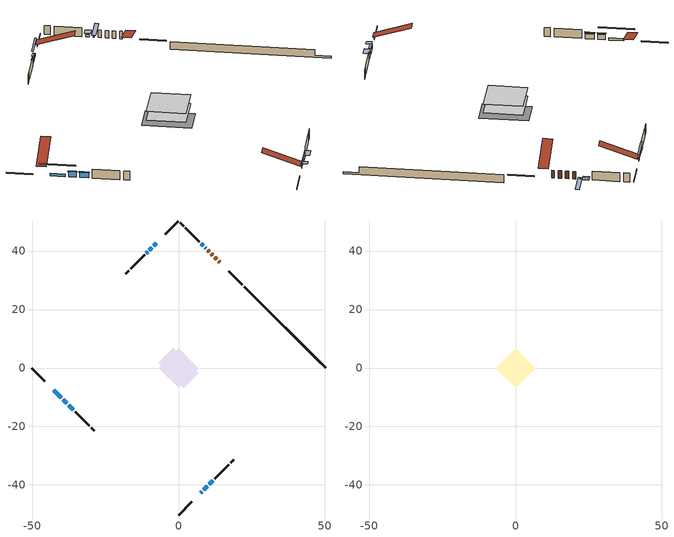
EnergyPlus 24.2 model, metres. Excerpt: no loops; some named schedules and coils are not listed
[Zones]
conditioned space
 floor adiabatic (AdiabaticFloorConstruction): -6.81,0 0,6.81 6.81,0 0,-6.81 z0.73
 floor foundation (Slab1 construction): -6.96,1.74 -1.74,6.96 6.96,-1.74 1.74,-6.96 z-1.4
 wall outside (RimJoist1 construction): 0,-50.28 4.59,-45.69 / -50.28,0 -45.69,-4.59 / 0,50.28 -4.59,45.69 / 21.78,28.5 17.19,33.1 z0.73:1.03
 wall outside (AdiabaticWallConstruction 1): 14.12,36.16 13.69,36.6 / 13.03,37.25 12.45,37.84 / 11.79,38.49 11.18,39.1 / 10.53,39.76 9.99,40.29 z0.73:2.76
 wall outside (AdiabaticWallConstruction): 7.66,-42.63 7.94,-42.34 z0.73:1.95; 9.34,40.95 9.11,41.17 z0.73:0.94; -7.66,42.63 -8.52,41.76 / -42.63,-7.66 -40.04,-10.24 / 8.46,41.82 7.81,42.47 z0.73:1.34; -9.18,41.11 -9.93,40.35 / 8.6,-41.68 9.82,-40.46 / 10.48,-39.8 11.7,-38.58 / -39.38,-10.9 -38.16,-12.12 / -37.5,-12.78 -36,-14.29 z0.73:2.15; -10.59,39.7 -10.95,39.34 z0.73:1.8
 wall outside (Wall1 construction): 12.36,-37.93 17.14,-33.14 / -35.34,-14.94 -30.56,-19.73 / -11.6,38.68 -16.39,33.9 / 7.16,43.13 2.37,47.91 z0.73:3.17
 wall outside (Wall2 construction): 17.8,-32.49 18.86,-31.43 / -29.9,-20.38 -28.84,-21.44 / -17.04,33.24 -18.1,32.18 / 1.72,48.57 0.66,49.63 z0.73:3.17
 wall foundation (FoundationWall1 construction): 22.44,27.85,-1.4 22.44,27.85,0.73 47.5,2.78,0.73 47.5,2.78,-0.86 50.28,0,-0.86 50.28,0,-1.4
 window (WindowConstruction 7): 7.66,-42.63 7.94,-42.34 z0.73:1.95
 window (WindowConstruction 8): 9.33,40.95 9.12,41.17 z0.73:0.93
 window (WindowConstruction 9): -7.66,42.63 -8.52,41.76 z0.73:1.34
 window (WindowConstruction 10): -42.63,-7.66 -40.04,-10.24 z0.73:1.34
 window (WindowConstruction): 8.46,41.82 7.81,42.47 z0.73:1.34
 window (WindowConstruction 1): -9.18,41.11 -9.93,40.35 z0.73:2.15
 window (WindowConstruction 2): -10.59,39.7 -10.95,39.34 z0.73:1.8
 window (WindowConstruction 3): 8.6,-41.68 9.82,-40.46 z0.73:2.15
 window (WindowConstruction 4): 10.48,-39.8 11.7,-38.58 z0.73:2.15
 window (WindowConstruction 5): -39.38,-10.9 -38.16,-12.12 z0.73:2.15
 window (WindowConstruction 6): -37.5,-12.78 -36,-14.29 z0.73:2.15
 door (Door): 14.12,36.16 13.69,36.6 z0.73:2.76
 door (Door 1): 13.03,37.25 12.45,37.84 z0.73:2.76
 door (Door 2): 11.79,38.49 11.18,39.1 z0.73:2.76
 door (Door 3): 10.53,39.76 9.99,40.29 z0.73:2.76
 ceiling adiabatic (AdiabaticFloorConstruction): 0,-6.81 6.81,0 0,6.81 -6.81,0 z0.73
attic - vented
 floor to conditioned space (Floor1 construction Reversed): -6.81,0 0,6.81 6.81,0 0,-6.81 z3.17
 roof outside (Roof1 construction): 7,-43.28,3.17 0.36,-36.65,6.3 -1.38,-38.4,6.3 5.25,-45.03,3.17; -43.28,-7,3.17 -36.65,-0.36,6.3 -38.4,1.38,6.3 -45.03,-5.25,3.17; -7,43.28,3.17 -0.36,36.65,6.3 1.38,38.4,6.3 -5.25,45.03,3.17; 14.78,35.5,3.17 8.14,28.87,6.3 9.89,27.12,6.3 16.53,33.75,3.17
shading: 8.15,-42.13 7.45,-42.84 8.52,-43.91 9.23,-43.2 z2.25; 8.91,41.38 9.54,40.74 13.86,45.05 13.22,45.69 z1.23; -10.39,39.9 -5.79,44.49 -6.08,44.78 -10.68,40.19 z3.98; -38.17,-12.11 -44.49,-5.79 -44.78,-6.08 -38.46,-12.4 z3.98; 7.6,42.68 8.67,41.61 9.96,42.91 8.9,43.97 z1.64; -10.07,40.21 -9.03,41.25 -9.32,41.54 -10.36,40.5 z2.35; -11.09,39.19 -10.44,39.84 -10.74,40.13 -11.38,39.49 z2; 9.96,-40.32 8.46,-41.83 8.75,-42.12 10.26,-40.61 z2.35; 11.91,-38.37 10.27,-40.02 11.34,-41.09 12.99,-39.45 z2.45; -38.02,-12.26 -39.53,-10.76 -39.82,-11.05 -38.31,-12.56 z2.35; -35.85,-14.43 -37.65,-12.64 -37.94,-12.93 -36.14,-14.72 z2.35
[Building]
Building 1: Terrain=Suburbs
[Site:Location]
Quebec Intl AP_QC: Latitude {deg}=46.8; Longitude {deg}=-71.38; Time Zone {hr}=-5; Elevation {m}=74; Keep Site Location Information=Yes
[Site:GroundTemperature:Shallow]
0.0108218, -2.24938, -2.43038, -1.3578, 2.94801, 7.23376, 10.9493, 13.303, 13.5029, 11.5886, 7.96783, 3.81355
[Site:WaterMainsTemperature]
Calculation Method=Schedule; Temperature Schedule=mains temperature schedule
[Material] Roughness=Rough; Thermal Absorptance=0.9
Name | Thickness {m} | Conductivity {W/m-K} | Density {kg/m3} | Specific Heat {J/kg-K} | Solar Absorptance | Visible Absorptance
asphalt or fiberglass shingles | 0.00635 | 0.162714 | 1121.4 | 1465.45 | 0.4 | 0.4
ceiling loosefill ins | 0.0846667 | 0.0480833 | 16.02 | 1046.75 | 0.7 | 0.7
ceiling stud and cavity | 0.1397 | 0.0931187 | 65.682 | 1177.47 | 0.7 | 0.7
concrete 4.0 in. | 0.1016 | 1.803125 | 2242.8 | 837.4 | 0.7 | 0.7
concrete 8.0 in. | 0.2032 | 1.803125 | 2242.8 | 837.4 | 0.7 | 0.7
door material | 0.04445 | 0.188738 | 512.64 | 1214.23 | 0.7 | 0.7
door material 1 | 0.04445 | 0.20624 | 512.64 | 1214.23 | 0.7 | 0.7
door material 2 | 0.04445 | 0.0405796 | 512.64 | 1214.23 | 0.7 | 0.7
exterior vertical ins | 0.012358 | 0.029427 | 32.04 | 1214.23 | 0.7 | 0.7
floor covering | 0.0127 | 0.0433444 | 54.468 | 1339.84 | 0.6 | 0.6
floor rigid ins; wall rigid ins | 0.512978 | 0.029427 | 32.04 | 1214.23 | 0.7 | 0.7
floor stud and cavity | 0.1397 | 1.75129 | 37.0049 | 1207.88 | 0.7 | 0.7
furniture material conditioned space 1 | 0.1524 | 0.115458 | 640.8 | 1214.23 | 0.6 | 0.6
gypsum board | 0.0127 | 0.160291 | 801 | 837.4 | 0.6 | 0.6
gypsum board 1 | 0.0127 | 0.160291 | 801 | 837.4 | 0.7 | 0.7
osb sheathing 0.5 in. | 0.0127 | 0.115458 | 512.64 | 1214.23 | 0.7 | 0.7
osb sheathing 0.75 in. | 0.01905 | 0.115458 | 512.64 | 1214.23 | 0.7 | 0.7
osb sheathing 2.0 in. | 0.0508 | 0.115458 | 512.64 | 1214.23 | 0.7 | 0.7
rim joist stud and cavity | 0.0508 | 0.49249 | 125.044 | 1163.47 | 0.6 | 0.6
wall stud and cavity | 0.1397 | 0.0880559 | 139.0536 | 1170.24 | 0.7 | 0.7
wall stud and cavity 1 | 0.1397 | 0.0944506 | 139.0536 | 1170.24 | 0.7 | 0.7
wall stud and cavity 2 | 0.0889 | 0.380278 | 52.3479 | 1209.89 | 0.7 | 0.7
wall stud and cavity 3 | 0.0889 | 0.391764 | 83.0341 | 1211.67 | 0.7 | 0.7
wood siding | 0.0254 | 0.102417 | 544.68 | 1172.36 | 0.4 | 0.4
wood siding 1; wood siding 2; wood siding 3 | 0.0254 | 0.102417 | 544.68 | 1172.36 | 0.7 | 0.7
[WindowMaterial:SimpleGlazingSystem]
Name | U-Factor {W/m2-K} | Solar Heat Gain Coefficient
WindowMaterial | 2.76291 | 0.46
WindowMaterial 1 | 2.84979 | 0.66
WindowMaterial 2 | 2.84411 | 0.59
WindowMaterial 3 | 2.84638 | 0.68
WindowMaterial 4 | 5.16528 | 0.65
WindowMaterial 5 | 3.98993 | 0.4
WindowMaterial 6 | 2.76916 | 0.49
[Construction]
AdiabaticFloorConstruction: floor stud and cavity, floor rigid ins, osb sheathing 0.75 in., floor covering
AdiabaticWallConstruction: wood siding 2, wall rigid ins, wall stud and cavity 2, gypsum board
AdiabaticWallConstruction 1: wood siding 3, wall rigid ins, wall stud and cavity 2, gypsum board
Door; Door 1: door material
Door 2: door material 1
Door 3: door material 2
Floor1 construction Reversed: gypsum board, ceiling stud and cavity, ceiling loosefill ins
FoundationWall1 construction: concrete 8.0 in., gypsum board 1
furniture construction conditioned space 1: furniture material conditioned space 1
PartitionWallConstruction: gypsum board, wall stud and cavity 3, gypsum board
RimJoist1 construction: wood siding 1, osb sheathing 2.0 in., rim joist stud and cavity
Roof1 construction: asphalt or fiberglass shingles
Slab1 construction: concrete 4.0 in.
Wall1 construction: wood siding, osb sheathing 0.5 in., wall stud and cavity, gypsum board
Wall2 construction: wood siding, osb sheathing 0.5 in., wall stud and cavity 1, gypsum board
WindowConstruction: WindowMaterial
WindowConstruction 1; WindowConstruction 6: WindowMaterial 1
WindowConstruction 10; WindowConstruction 9: WindowMaterial 6
WindowConstruction 2: WindowMaterial 2
WindowConstruction 3; WindowConstruction 4; WindowConstruction 5: WindowMaterial 3
WindowConstruction 7: WindowMaterial 4
WindowConstruction 8: WindowMaterial 5
[Zone] Multiplier=1; Part of Total Floor Area=Yes
Name | Volume {m3}
attic - vented | 47.1239
conditioned space | 438.7
[Space]
Name | Zone | Volume {m3}
attic - vented 1 | attic - vented | 47.1239
conditioned space 1 | conditioned space | 438.7
[ZoneInfiltration:EffectiveLeakageArea]
infil attic - vented 1: Zone or Space=attic - vented 1; Schedule=Always On Discrete; Effective Air Leakage Area {cm2}=3426.83; Stack Coefficient=0.000217501; Wind Coefficient=9.96438e-06
[ZoneMixing]
whole house fan mix: Zone or Space=attic - vented; Schedule=Always On Continuous; Design Flow Rate Calculation Method=Flow/Zone; Design Flow Rate {m3/s}=0; Source Zone or Space=conditioned space
[SurfaceProperty:ExposedFoundationPerimeter]
Slab1: Exposed Perimeter Calculation Method=TotalExposedPerimeter; Total Exposed Perimeter {m}=39.381
[InternalMass] Zone or ZoneList=conditioned space; Space or SpaceList=conditioned space 1
Name | Construction | Surface Area {m2}
furniture mass conditioned space 1 | furniture construction conditioned space 1 | 73.48
partition wall mass | PartitionWallConstruction | 183.7
[Lights]
interior lighting: Zone or ZoneList or Space or SpaceList=conditioned space 1; Schedule=interior lighting schedule; Design Level Calculation Method=LightingLevel; Lighting Level {W}=343.2; Return Air Fraction=0; Fraction Radiant=0.6; Fraction Visible=0.2; Fraction Replaceable=1
[People]
occupants: Zone or ZoneList or Space or SpaceList=conditioned space 1; Number of People Schedule=occupants schedule; Number of People Calculation Method=People; Number of People=3; Fraction Radiant=0.314171; Sensible Heat Fraction=0.56303; Activity Level Schedule=occupants activity schedule; Carbon Dioxide Generation Rate {m3/s-W}=0; Enable ASHRAE 55 Comfort Warnings=No; Mean Radiant Temperature Calculation Type=EnclosureAveraged
[ElectricEquipment] Zone or ZoneList or Space or SpaceList=conditioned space 1; Design Level Calculation Method=EquipmentLevel
Name | Schedule | Design Level {W} | Fraction Latent | Fraction Radiant | Fraction Lost
clothes dryer | clothes dryer schedule | 140.772 | 0.015 | 0.081 | 0.85
clothes washer | clothes washer schedule | 32.1985 | 0.03 | 0.162 | 0.7
cooking range | cooking range schedule | 215.147 | 0.08 | 0.432 | 0.2
dishwasher | dishwasher schedule | 66.8632 | 0.3 | 0.18 | 0.4
fridge | fridge schedule | 72.9452 | 0 | 0.6 | 0
mech vent house fan | mech vent house fan schedule | 0 | 0 | 0 | 1
mech vent house fan cfis | mech vent house fan cfis schedule | 0 | 0 | 0 | 0
mech vent range fan 0 | mech vent range fan 0 schedule | 57 | 0 | 0 | 1
misc plug loads | misc plug loads schedule | 494.7 | 0.045 | 0.513 | 0.1
whole house fan | Always On Discrete | 0 | 0 | 0 | 1
[OtherEquipment] Zone or ZoneList or Space or SpaceList=conditioned space 1; Design Level Calculation Method=EquipmentLevel
Name | Fuel Type | Schedule | Design Level {W} | Fraction Latent | Fraction Radiant | Fraction Lost
clothes dryer 1 | Electricity | clothes dryer schedule | 0 | 0.015 | 0.081 | 0.85
cooking range 1 | Electricity | cooking range schedule | 0 | 0.08 | 0.432 | 0.2
general water use latent | None | general water use schedule | 62.594 | 1 | 0 | 0
general water use sensible | None | general water use schedule | -61.6891 | 0 | 0.6 | 0
mech vent house fan latent load | None | Always On Discrete | 0 | 1 | 0 | 0
mech vent house fan sensible load | None | Always On Discrete | 0 | 0 | 0 | 0
water heater energy adjustment1 | Electricity | Always On Discrete | 0.01 | 0 | 0 | 1
[ZoneInfiltration:DesignFlowRate] Zone or ZoneList or Space or SpaceList=conditioned space 1; Schedule=Always On Discrete; Design Flow Rate Calculation Method=Flow/Zone; Design Flow Rate {m3/s}=0
infil flow; natural vent flow; whole house fan flow
[ZoneControl:Thermostat]
conditioned space Thermostat: Zone or ZoneList=conditioned space; Control Type Schedule=conditioned space Thermostat Schedule; Control 1=conditioned space temperature setpoint; Temperature Difference Between Cutout And Setpoint {deltaC}=0
[ThermostatSetpoint:DualSetpoint]
conditioned space temperature setpoint: Heating Setpoint Temperature Schedule=heating setpoint; Cooling Setpoint Temperature Schedule=cooling setpoint
[AirLoopHVAC:UnitarySystem]
unit heater unitary system: Control Type=Load; Controlling Zone or Thermostat Location=conditioned space; Dehumidification Control Type=None; Availability Schedule=Always On Discrete; Supply Fan=unit heater supply fan; Fan Placement=BlowThrough; Supply Air Fan Operating Mode Schedule=unit heater auto fan schedule; Heating Coil=unit heater htg coil; DX Heating Coil Sizing Ratio=1; Use DOAS DX Cooling Coil=No; Minimum Supply Air Temperature {C}=2; Latent Load Control=SensibleOnlyLoadControl; Cooling Supply Air Flow Rate Method=None; Heating Supply Air Flow Rate Method=SupplyAirFlowRate; Heating Supply Air Flow Rate {m3/s}=0.00141584; No Load Supply Air Flow Rate Method=SupplyAirFlowRate; No Load Supply Air Flow Rate {m3/s}=0; No Load Supply Air Flow Rate Control Set To Low Speed=Yes; Maximum Supply Air Temperature {C}=48.8889; Maximum Outdoor Dry-Bulb Temperature for Supplemental Heater Operation {C}=21; Ancillary On-Cycle Electric Power {W}=0; Ancillary Off-Cycle Electric Power {W}=0
[Zone equipment]
conditioned space: electric baseboard, unit heater unitary system
[Foundation:Kiva]
Foundation Kiva 1: Initial Indoor Air Temperature {C}=18; Wall Height Above Grade {m}=0.729996; Wall Depth Below Slab {m}=0.2032; Custom Block Material Name 1=exterior vertical ins; Custom Block Depth 1 {m}=2.13; Custom Block X Position 1 {m}=0.2159; Custom Block Z Position 1 {m}=0
[Foundation:Kiva:Settings]
Soil Conductivity {W/m-K}=0.849921; Soil Density {kg/m3}=1842.3; Soil Specific Heat {J/kg-K}=418.7; Ground Solar Absorptivity=0.9; Ground Thermal Absorptivity=0.9; Ground Surface Roughness {m}=0.03; Far-Field Width {m}=40; Deep-Ground Boundary Condition=ZeroFlux; Deep-Ground Depth {m}=40; Minimum Cell Dimension {m}=0.2; Maximum Cell Growth Coefficient=3; Simulation Timestep=Timestep
[Exterior:Lights]
exterior lighting: Schedule=exterior lighting schedule; Design Level {W}=75.6
[EnergyManagementSystem:Sensor] Output:Variable or Output:Meter Index Key=conditioned space
Name | Output:Variable or Output:Meter
conditioned_space_clg_unmet_s | Zone Cooling Setpoint Not Met Time
conditioned_space_htg_unmet_s | Zone Heating Setpoint Not Met Time
fridge_tin_s; tin_s; tin_s_1 | Zone Mean Air Temperature
tout_s | Zone Outdoor Air Drybulb Temperature
win_s | Zone Air Humidity Ratio
[Schedule:Constant]
Name | Hourly Value
Always On Continuous; mech vent house fan schedule; mech vent house fan cfis schedule; Always On Discrete | 1
occupants activity schedule | 117.228
fridge schedule; unit heater auto fan schedule | 0
[Schedule:Week:Daily]
interior lighting schedule Week Rule - Jan1-Jan27: interior lighting schedule day, interior lighting schedule day, interior lighting schedule day, interior lighting schedule day, interior lighting schedule day, interior lighting schedule day, interior lighting schedule day, interior lighting schedule default day, interior lighting schedule default day, interior lighting schedule default day, interior lighting schedule default day, interior lighting schedule default day
interior lighting schedule Week Rule - Jan28-Feb3: interior lighting schedule day, interior lighting schedule day, interior lighting schedule day, interior lighting schedule day, interior lighting schedule day 1, interior lighting schedule day 1, interior lighting schedule day 1, interior lighting schedule default day, interior lighting schedule default day, interior lighting schedule default day, interior lighting schedule default day, interior lighting schedule default day
interior lighting schedule Week Rule - Feb4-Feb24: interior lighting schedule day 1, interior lighting schedule day 1, interior lighting schedule day 1, interior lighting schedule day 1, interior lighting schedule day 1, interior lighting schedule day 1, interior lighting schedule day 1, interior lighting schedule default day, interior lighting schedule default day, interior lighting schedule default day, interior lighting schedule default day, interior lighting schedule default day
interior lighting schedule Week Rule - Feb25-Mar3: interior lighting schedule day 1, interior lighting schedule day 1, interior lighting schedule day 1, interior lighting schedule day 1, interior lighting schedule day 2, interior lighting schedule day 2, interior lighting schedule day 2, interior lighting schedule default day, interior lighting schedule default day, interior lighting schedule default day, interior lighting schedule default day, interior lighting schedule default day
interior lighting schedule Week Rule - Mar4-Mar31: interior lighting schedule day 2, interior lighting schedule day 2, interior lighting schedule day 2, interior lighting schedule day 2, interior lighting schedule day 2, interior lighting schedule day 2, interior lighting schedule day 2, interior lighting schedule default day, interior lighting schedule default day, interior lighting schedule default day, interior lighting schedule default day, interior lighting schedule default day
interior lighting schedule Week Rule - Apr1-Apr28: interior lighting schedule day 3, interior lighting schedule day 3, interior lighting schedule day 3, interior lighting schedule day 3, interior lighting schedule day 3, interior lighting schedule day 3, interior lighting schedule day 3, interior lighting schedule default day, interior lighting schedule default day, interior lighting schedule default day, interior lighting schedule default day, interior lighting schedule default day
interior lighting schedule Week Rule - Apr29-May5: interior lighting schedule day 3, interior lighting schedule day 3, interior lighting schedule day 4, interior lighting schedule day 4, interior lighting schedule day 4, interior lighting schedule day 4, interior lighting schedule day 4, interior lighting schedule default day, interior lighting schedule default day, interior lighting schedule default day, interior lighting schedule default day, interior lighting schedule default day
interior lighting schedule Week Rule - May6-May26: interior lighting schedule day 4, interior lighting schedule day 4, interior lighting schedule day 4, interior lighting schedule day 4, interior lighting schedule day 4, interior lighting schedule day 4, interior lighting schedule day 4, interior lighting schedule default day, interior lighting schedule default day, interior lighting schedule default day, interior lighting schedule default day, interior lighting schedule default day
interior lighting schedule Week Rule - May27-Jun2: interior lighting schedule day 4, interior lighting schedule day 4, interior lighting schedule day 4, interior lighting schedule day 4, interior lighting schedule day 4, interior lighting schedule day 5, interior lighting schedule day 5, interior lighting schedule default day, interior lighting schedule default day, interior lighting schedule default day, interior lighting schedule default day, interior lighting schedule default day
interior lighting schedule Week Rule - Jun3-Jun30: interior lighting schedule day 5, interior lighting schedule day 5, interior lighting schedule day 5, interior lighting schedule day 5, interior lighting schedule day 5, interior lighting schedule day 5, interior lighting schedule day 5, interior lighting schedule default day, interior lighting schedule default day, interior lighting schedule default day, interior lighting schedule default day, interior lighting schedule default day
interior lighting schedule Week Rule - Jul1-Jul28: interior lighting schedule day 6, interior lighting schedule day 6, interior lighting schedule day 6, interior lighting schedule day 6, interior lighting schedule day 6, interior lighting schedule day 6, interior lighting schedule day 6, interior lighting schedule default day, interior lighting schedule default day, interior lighting schedule default day, interior lighting schedule default day, interior lighting schedule default day
interior lighting schedule Week Rule - Jul29-Aug4: interior lighting schedule day 6, interior lighting schedule day 6, interior lighting schedule day 6, interior lighting schedule day 7, interior lighting schedule day 7, interior lighting schedule day 7, interior lighting schedule day 7, interior lighting schedule default day, interior lighting schedule default day, interior lighting schedule default day, interior lighting schedule default day, interior lighting schedule default day
interior lighting schedule Week Rule - Aug5-Aug25: interior lighting schedule day 7, interior lighting schedule day 7, interior lighting schedule day 7, interior lighting schedule day 7, interior lighting schedule day 7, interior lighting schedule day 7, interior lighting schedule day 7, interior lighting schedule default day, interior lighting schedule default day, interior lighting schedule default day, interior lighting schedule default day, interior lighting schedule default day
interior lighting schedule Week Rule - Aug26-Sep1: interior lighting schedule day 7, interior lighting schedule day 7, interior lighting schedule day 7, interior lighting schedule day 7, interior lighting schedule day 7, interior lighting schedule day 7, interior lighting schedule day 8, interior lighting schedule default day, interior lighting schedule default day, interior lighting schedule default day, interior lighting schedule default day, interior lighting schedule default day
interior lighting schedule Week Rule - Sep2-Sep29: interior lighting schedule day 8, interior lighting schedule day 8, interior lighting schedule day 8, interior lighting schedule day 8, interior lighting schedule day 8, interior lighting schedule day 8, interior lighting schedule day 8, interior lighting schedule default day, interior lighting schedule default day, interior lighting schedule default day, interior lighting schedule default day, interior lighting schedule default day
interior lighting schedule Week Rule - Sep30-Oct6: interior lighting schedule day 8, interior lighting schedule day 9, interior lighting schedule day 9, interior lighting schedule day 9, interior lighting schedule day 9, interior lighting schedule day 9, interior lighting schedule day 9, interior lighting schedule default day, interior lighting schedule default day, interior lighting schedule default day, interior lighting schedule default day, interior lighting schedule default day
interior lighting schedule Week Rule - Oct7-Oct27: interior lighting schedule day 9, interior lighting schedule day 9, interior lighting schedule day 9, interior lighting schedule day 9, interior lighting schedule day 9, interior lighting schedule day 9, interior lighting schedule day 9, interior lighting schedule default day, interior lighting schedule default day, interior lighting schedule default day, interior lighting schedule default day, interior lighting schedule default day
interior lighting schedule Week Rule - Oct28-Nov3: interior lighting schedule day 9, interior lighting schedule day 9, interior lighting schedule day 9, interior lighting schedule day 9, interior lighting schedule day 10, interior lighting schedule day 10, interior lighting schedule day 10, interior lighting schedule default day, interior lighting schedule default day, interior lighting schedule default day, interior lighting schedule default day, interior lighting schedule default day
interior lighting schedule Week Rule - Nov4-Nov24: interior lighting schedule day 10, interior lighting schedule day 10, interior lighting schedule day 10, interior lighting schedule day 10, interior lighting schedule day 10, interior lighting schedule day 10, interior lighting schedule day 10, interior lighting schedule default day, interior lighting schedule default day, interior lighting schedule default day, interior lighting schedule default day, interior lighting schedule default day
interior lighting schedule Week Rule - Nov25-Dec1: interior lighting schedule day 10, interior lighting schedule day 10, interior lighting schedule day 10, interior lighting schedule day 10, interior lighting schedule day 10, interior lighting schedule day 10, interior lighting schedule day 11, interior lighting schedule default day, interior lighting schedule default day, interior lighting schedule default day, interior lighting schedule default day, interior lighting schedule default day
interior lighting schedule Week Rule - Dec2-Dec31: interior lighting schedule day 11, interior lighting schedule day 11, interior lighting schedule day 11, interior lighting schedule day 11, interior lighting schedule day 11, interior lighting schedule day 11, interior lighting schedule day 11, interior lighting schedule default day, interior lighting schedule default day, interior lighting schedule default day, interior lighting schedule default day, interior lighting schedule default day
occupants schedule Week Rule - Jan1-Dec31: occupants schedule day, occupants schedule day, occupants schedule day, occupants schedule day, occupants schedule day, occupants schedule day, occupants schedule day, occupants schedule default day, occupants schedule default day, occupants schedule default day, occupants schedule default day, occupants schedule default day
clothes dryer schedule Week Rule - Jan1-Dec31: clothes dryer schedule day, clothes dryer schedule day, clothes dryer schedule day, clothes dryer schedule day, clothes dryer schedule day, clothes dryer schedule day, clothes dryer schedule day, clothes dryer schedule default day, clothes dryer schedule default day, clothes dryer schedule default day, clothes dryer schedule default day, clothes dryer schedule default day
clothes washer schedule Week Rule - Jan1-Dec31: clothes washer schedule day, clothes washer schedule day, clothes washer schedule day, clothes washer schedule day, clothes washer schedule day, clothes washer schedule day, clothes washer schedule day, clothes washer schedule default day, clothes washer schedule default day, clothes washer schedule default day, clothes washer schedule default day, clothes washer schedule default day
cooking range schedule Week Rule - Jan1-Dec31: cooking range schedule day, cooking range schedule day, cooking range schedule day, cooking range schedule day, cooking range schedule day, cooking range schedule day, cooking range schedule day, cooking range schedule default day, cooking range schedule default day, cooking range schedule default day, cooking range schedule default day, cooking range schedule default day
dishwasher schedule Week Rule - Jan1-Dec31: dishwasher schedule day, dishwasher schedule day, dishwasher schedule day, dishwasher schedule day, dishwasher schedule day, dishwasher schedule day, dishwasher schedule day, dishwasher schedule default day, dishwasher schedule default day, dishwasher schedule default day, dishwasher schedule default day, dishwasher schedule default day
mech vent range fan 0 schedule Week Rule - Jan1-Dec31: mech vent range fan 0 schedule day, mech vent range fan 0 schedule day, mech vent range fan 0 schedule day, mech vent range fan 0 schedule day, mech vent range fan 0 schedule day, mech vent range fan 0 schedule day, mech vent range fan 0 schedule day, mech vent range fan 0 schedule default day, mech vent range fan 0 schedule default day, mech vent range fan 0 schedule default day, mech vent range fan 0 schedule default day, mech vent range fan 0 schedule default day
misc plug loads schedule Week Rule - Jan1-Dec31: misc plug loads schedule day, misc plug loads schedule day, misc plug loads schedule day, misc plug loads schedule day, misc plug loads schedule day, misc plug loads schedule day, misc plug loads schedule day, misc plug loads schedule default day, misc plug loads schedule default day, misc plug loads schedule default day, misc plug loads schedule default day, misc plug loads schedule default day
general water use schedule Week Rule - Jan1-Dec31: general water use schedule day, general water use schedule day, general water use schedule day, general water use schedule day, general water use schedule day, general water use schedule day, general water use schedule day, general water use schedule default day, general water use schedule default day, general water use schedule default day, general water use schedule default day, general water use schedule default day
exterior lighting schedule Week Rule - Jan1-Jan27: exterior lighting schedule day, exterior lighting schedule day, exterior lighting schedule day, exterior lighting schedule day, exterior lighting schedule day, exterior lighting schedule day, exterior lighting schedule day, exterior lighting schedule default day, exterior lighting schedule default day, exterior lighting schedule default day, exterior lighting schedule default day, exterior lighting schedule default day
exterior lighting schedule Week Rule - Jan28-Feb3: exterior lighting schedule day, exterior lighting schedule day, exterior lighting schedule day, exterior lighting schedule day, exterior lighting schedule day 1, exterior lighting schedule day 1, exterior lighting schedule day 1, exterior lighting schedule default day, exterior lighting schedule default day, exterior lighting schedule default day, exterior lighting schedule default day, exterior lighting schedule default day
exterior lighting schedule Week Rule - Feb4-Feb24: exterior lighting schedule day 1, exterior lighting schedule day 1, exterior lighting schedule day 1, exterior lighting schedule day 1, exterior lighting schedule day 1, exterior lighting schedule day 1, exterior lighting schedule day 1, exterior lighting schedule default day, exterior lighting schedule default day, exterior lighting schedule default day, exterior lighting schedule default day, exterior lighting schedule default day
exterior lighting schedule Week Rule - Feb25-Mar3: exterior lighting schedule day 1, exterior lighting schedule day 1, exterior lighting schedule day 1, exterior lighting schedule day 1, exterior lighting schedule day 2, exterior lighting schedule day 2, exterior lighting schedule day 2, exterior lighting schedule default day, exterior lighting schedule default day, exterior lighting schedule default day, exterior lighting schedule default day, exterior lighting schedule default day
exterior lighting schedule Week Rule - Mar4-Mar31: exterior lighting schedule day 2, exterior lighting schedule day 2, exterior lighting schedule day 2, exterior lighting schedule day 2, exterior lighting schedule day 2, exterior lighting schedule day 2, exterior lighting schedule day 2, exterior lighting schedule default day, exterior lighting schedule default day, exterior lighting schedule default day, exterior lighting schedule default day, exterior lighting schedule default day
exterior lighting schedule Week Rule - Apr1-Apr28: exterior lighting schedule day 3, exterior lighting schedule day 3, exterior lighting schedule day 3, exterior lighting schedule day 3, exterior lighting schedule day 3, exterior lighting schedule day 3, exterior lighting schedule day 3, exterior lighting schedule default day, exterior lighting schedule default day, exterior lighting schedule default day, exterior lighting schedule default day, exterior lighting schedule default day
exterior lighting schedule Week Rule - Apr29-May5: exterior lighting schedule day 3, exterior lighting schedule day 3, exterior lighting schedule day 4, exterior lighting schedule day 4, exterior lighting schedule day 4, exterior lighting schedule day 4, exterior lighting schedule day 4, exterior lighting schedule default day, exterior lighting schedule default day, exterior lighting schedule default day, exterior lighting schedule default day, exterior lighting schedule default day
exterior lighting schedule Week Rule - May6-May26: exterior lighting schedule day 4, exterior lighting schedule day 4, exterior lighting schedule day 4, exterior lighting schedule day 4, exterior lighting schedule day 4, exterior lighting schedule day 4, exterior lighting schedule day 4, exterior lighting schedule default day, exterior lighting schedule default day, exterior lighting schedule default day, exterior lighting schedule default day, exterior lighting schedule default day
exterior lighting schedule Week Rule - May27-Jun2: exterior lighting schedule day 4, exterior lighting schedule day 4, exterior lighting schedule day 4, exterior lighting schedule day 4, exterior lighting schedule day 4, exterior lighting schedule day 5, exterior lighting schedule day 5, exterior lighting schedule default day, exterior lighting schedule default day, exterior lighting schedule default day, exterior lighting schedule default day, exterior lighting schedule default day
exterior lighting schedule Week Rule - Jun3-Jun30: exterior lighting schedule day 5, exterior lighting schedule day 5, exterior lighting schedule day 5, exterior lighting schedule day 5, exterior lighting schedule day 5, exterior lighting schedule day 5, exterior lighting schedule day 5, exterior lighting schedule default day, exterior lighting schedule default day, exterior lighting schedule default day, exterior lighting schedule default day, exterior lighting schedule default day
exterior lighting schedule Week Rule - Jul1-Jul28: exterior lighting schedule day 6, exterior lighting schedule day 6, exterior lighting schedule day 6, exterior lighting schedule day 6, exterior lighting schedule day 6, exterior lighting schedule day 6, exterior lighting schedule day 6, exterior lighting schedule default day, exterior lighting schedule default day, exterior lighting schedule default day, exterior lighting schedule default day, exterior lighting schedule default day
exterior lighting schedule Week Rule - Jul29-Aug4: exterior lighting schedule day 6, exterior lighting schedule day 6, exterior lighting schedule day 6, exterior lighting schedule day 7, exterior lighting schedule day 7, exterior lighting schedule day 7, exterior lighting schedule day 7, exterior lighting schedule default day, exterior lighting schedule default day, exterior lighting schedule default day, exterior lighting schedule default day, exterior lighting schedule default day
exterior lighting schedule Week Rule - Aug5-Aug25: exterior lighting schedule day 7, exterior lighting schedule day 7, exterior lighting schedule day 7, exterior lighting schedule day 7, exterior lighting schedule day 7, exterior lighting schedule day 7, exterior lighting schedule day 7, exterior lighting schedule default day, exterior lighting schedule default day, exterior lighting schedule default day, exterior lighting schedule default day, exterior lighting schedule default day
exterior lighting schedule Week Rule - Aug26-Sep1: exterior lighting schedule day 7, exterior lighting schedule day 7, exterior lighting schedule day 7, exterior lighting schedule day 7, exterior lighting schedule day 7, exterior lighting schedule day 7, exterior lighting schedule day 8, exterior lighting schedule default day, exterior lighting schedule default day, exterior lighting schedule default day, exterior lighting schedule default day, exterior lighting schedule default day
exterior lighting schedule Week Rule - Sep2-Sep29: exterior lighting schedule day 8, exterior lighting schedule day 8, exterior lighting schedule day 8, exterior lighting schedule day 8, exterior lighting schedule day 8, exterior lighting schedule day 8, exterior lighting schedule day 8, exterior lighting schedule default day, exterior lighting schedule default day, exterior lighting schedule default day, exterior lighting schedule default day, exterior lighting schedule default day
exterior lighting schedule Week Rule - Sep30-Oct6: exterior lighting schedule day 8, exterior lighting schedule day 9, exterior lighting schedule day 9, exterior lighting schedule day 9, exterior lighting schedule day 9, exterior lighting schedule day 9, exterior lighting schedule day 9, exterior lighting schedule default day, exterior lighting schedule default day, exterior lighting schedule default day, exterior lighting schedule default day, exterior lighting schedule default day
[Schedule:Year]
interior lighting schedule: interior lighting schedule Week Rule - Jan1-Jan27, 1, 1, 1, 27, interior lighting schedule Week Rule - Jan28-Feb3, 1, 28, 2, 3, interior lighting schedule Week Rule - Feb4-Feb24, 2, 4, 2, 24, interior lighting schedule Week Rule - Feb25-Mar3, 2, 25, 3, 3, interior lighting schedule Week Rule - Mar4-Mar31, 3, 4, 3, 31, interior lighting schedule Week Rule - Apr1-Apr28, 4, 1, 4, 28, interior lighting schedule Week Rule - Apr29-May5, 4, 29, 5, 5, interior lighting schedule Week Rule - May6-May26, 5, 6, 5, 26, interior lighting schedule Week Rule - May27-Jun2, 5, 27, 6, 2, interior lighting schedule Week Rule - Jun3-Jun30, 6, 3, 6, 30, interior lighting schedule Week Rule - Jul1-Jul28, 7, 1, 7, 28, interior lighting schedule Week Rule - Jul29-Aug4, 7, 29, 8, 4, interior lighting schedule Week Rule - Aug5-Aug25, 8, 5, 8, 25, interior lighting schedule Week Rule - Aug26-Sep1, 8, 26, 9, 1, interior lighting schedule Week Rule - Sep2-Sep29, 9, 2, 9, 29, interior lighting schedule Week Rule - Sep30-Oct6, 9, 30, 10, 6, interior lighting schedule Week Rule - Oct7-Oct27, 10, 7, 10, 27, interior lighting schedule Week Rule - Oct28-Nov3, 10, 28, 11, 3, interior lighting schedule Week Rule - Nov4-Nov24, 11, 4, 11, 24, interior lighting schedule Week Rule - Nov25-Dec1, 11, 25, 12, 1, interior lighting schedule Week Rule - Dec2-Dec31, 12, 2, 12, 31
occupants schedule: occupants schedule Week Rule - Jan1-Dec31, 1, 1, 12, 31
clothes dryer schedule: clothes dryer schedule Week Rule - Jan1-Dec31, 1, 1, 12, 31
clothes washer schedule: clothes washer schedule Week Rule - Jan1-Dec31, 1, 1, 12, 31
cooking range schedule: cooking range schedule Week Rule - Jan1-Dec31, 1, 1, 12, 31
dishwasher schedule: dishwasher schedule Week Rule - Jan1-Dec31, 1, 1, 12, 31
mech vent range fan 0 schedule: mech vent range fan 0 schedule Week Rule - Jan1-Dec31, 1, 1, 12, 31
misc plug loads schedule: misc plug loads schedule Week Rule - Jan1-Dec31, 1, 1, 12, 31
general water use schedule: general water use schedule Week Rule - Jan1-Dec31, 1, 1, 12, 31
exterior lighting schedule: exterior lighting schedule Week Rule - Jan1-Jan27, 1, 1, 1, 27, exterior lighting schedule Week Rule - Jan28-Feb3, 1, 28, 2, 3, exterior lighting schedule Week Rule - Feb4-Feb24, 2, 4, 2, 24, exterior lighting schedule Week Rule - Feb25-Mar3, 2, 25, 3, 3, exterior lighting schedule Week Rule - Mar4-Mar31, 3, 4, 3, 31, exterior lighting schedule Week Rule - Apr1-Apr28, 4, 1, 4, 28, exterior lighting schedule Week Rule - Apr29-May5, 4, 29, 5, 5, exterior lighting schedule Week Rule - May6-May26, 5, 6, 5, 26, exterior lighting schedule Week Rule - May27-Jun2, 5, 27, 6, 2, exterior lighting schedule Week Rule - Jun3-Jun30, 6, 3, 6, 30, exterior lighting schedule Week Rule - Jul1-Jul28, 7, 1, 7, 28, exterior lighting schedule Week Rule - Jul29-Aug4, 7, 29, 8, 4, exterior lighting schedule Week Rule - Aug5-Aug25, 8, 5, 8, 25, exterior lighting schedule Week Rule - Aug26-Sep1, 8, 26, 9, 1, exterior lighting schedule Week Rule - Sep2-Sep29, 9, 2, 9, 29, exterior lighting schedule Week Rule - Sep30-Oct6, 9, 30, 10, 6, exterior lighting schedule Week Rule - Oct7-Oct27, 10, 7, 10, 27, exterior lighting schedule Week Rule - Oct28-Nov3, 10, 28, 11, 3, exterior lighting schedule Week Rule - Nov4-Nov24, 11, 4, 11, 24, exterior lighting schedule Week Rule - Nov25-Dec1, 11, 25, 12, 1, exterior lighting schedule Week Rule - Dec2-Dec31, 12, 2, 12, 31
[Schedule:Compact]
conditioned space Thermostat Schedule: Through: 12/31, For: AllDays, Until: 24:00, 4
mains temperature schedule: Through: 01/01, For: AllDays, Until: 24:00, 5.175, Through: 01/02, For: AllDays, Until: 24:00, 5.10167, Through: 01/03, For: AllDays, Until: 24:00, 5.02889, Through: 01/04, For: AllDays, Until: 24:00, 4.95778, Through: 01/05, For: AllDays, Until: 24:00, 4.88778, Through: 01/06, For: AllDays, Until: 24:00, 4.81833, Through: 01/07, For: AllDays, Until: 24:00, 4.75056, Through: 01/08, For: AllDays, Until: 24:00, 4.68389, Through: 01/09, For: AllDays, Until: 24:00, 4.61833, Through: 01/10, For: AllDays, Until: 24:00, 4.55389, Through: 01/11, For: AllDays, Until: 24:00, 4.49056, Through: 01/12, For: AllDays, Until: 24:00, 4.42889, Through: 01/13, For: AllDays, Until: 24:00, 4.36778, Through: 01/14, For: AllDays, Until: 24:00, 4.30889, Through: 01/15, For: AllDays, Until: 24:00, 4.25056, Through: 01/16, For: AllDays, Until: 24:00, 4.19389, Through: 01/17, For: AllDays, Until: 24:00, 4.13833, Through: 01/18, For: AllDays, Until: 24:00, 4.08444, Through: 01/19, For: AllDays, Until: 24:00, 4.03167, Through: 01/20, For: AllDays, Until: 24:00, 3.98056, Through: 01/21, For: AllDays, Until: 24:00, 3.93056, Through: 01/22, For: AllDays, Until: 24:00, 3.88222, Through: 01/23, For: AllDays, Until: 24:00, 3.835, Through: 01/24, For: AllDays, Until: 24:00, 3.78944, Through: 01/25, For: AllDays, Until: 24:00, 3.74556, Through: 01/26, For: AllDays, Until: 24:00, 3.70278, Through: 01/27, For: AllDays, Until: 24:00, 3.66167, Through: 01/28, For: AllDays, Until: 24:00, 3.62167, Through: 01/29, For: AllDays, Until: 24:00, 3.58389, Through: 01/30, For: AllDays, Until: 24:00, 3.54722, Through: 01/31, For: AllDays, Until: 24:00, 3.51167, Through: 02/01, For: AllDays, Until: 24:00, 3.47833, Through: 02/02, For: AllDays, Until: 24:00, 3.44611, Through: 02/03, For: AllDays, Until: 24:00, 3.41556, Through: 02/04, For: AllDays, Until: 24:00, 3.38667, Through: 02/05, For: AllDays, Until: 24:00, 3.35944, Through: 02/06, For: AllDays, Until: 24:00, 3.33389, Through: 02/07, For: AllDays, Until: 24:00, 3.30944, Through: 02/08, For: AllDays, Until: 24:00, 3.28667, Through: 02/09, For: AllDays, Until: 24:00, 3.26611, Through: 02/10, For: AllDays, Until: 24:00, 3.24667, Through: 02/11, For: AllDays, Until: 24:00, 3.22889, Through: 02/12, For: AllDays, Until: 24:00, 3.21278, Through: 02/13, For: AllDays, Until: 24:00, 3.19833, Through: 02/14, For: AllDays, Until: 24:00, 3.18556, Through: 02/15, For: AllDays, Until: 24:00, 3.17389, Through: 02/16, For: AllDays, Until: 24:00, 3.16444, Through: 02/17, For: AllDays, Until: 24:00, 3.15667, Through: 02/18, For: AllDays, Until: 24:00, 3.15056, Through: 02/19, For: AllDays, Until: 24:00, 3.14556, Through: 02/20, For: AllDays, Until: 24:00, 3.14278, Through: 02/21, For: AllDays, Until: 24:00, 3.14111, Through: 02/22, For: AllDays, Until: 24:00, 3.14167, Through: 02/23, For: AllDays, Until: 24:00, 3.14333, Through: 02/24, For: AllDays, Until: 24:00, 3.14722, Through: 02/25, For: AllDays, Until: 24:00, 3.15222, Through: 02/26, For: AllDays, Until: 24:00, 3.15944, Through: 02/27, For: AllDays, Until: 24:00, 3.16778, Through: 02/28, For: AllDays, Until: 24:00, 3.17778, Through: 03/01, For: AllDays, Until: 24:00, 3.18944, Through: 03/02, For: AllDays, Until: 24:00, 3.20333, Through: 03/03, For: AllDays, Until: 24:00, 3.21833, Through: 03/04, For: AllDays, Until: 24:00, 3.235, Through: 03/05, For: AllDays, Until: 24:00, 3.25333, Through: 03/06, For: AllDays, Until: 24:00, 3.27333, Through: 03/07, For: AllDays, Until: 24:00, 3.29444, Through: 03/08, For: AllDays, Until: 24:00, 3.31778, Through: 03/09, For: AllDays, Until: 24:00, 3.34222, Through: 03/10, For: AllDays, Until: 24:00, 3.36889, Through: 03/11, For: AllDays, Until: 24:00, 3.39667, Through: 03/12, For: AllDays, Until: 24:00, 3.42611, Through: 03/13, For: AllDays, Until: 24:00, 3.45722, Through: 03/14, For: AllDays, Until: 24:00, 3.49, Through: 03/15, For: AllDays, Until: 24:00, 3.52389, Through: 03/16, For: AllDays, Until: 24:00, 3.55944, Through: 03/17, For: AllDays, Until: 24:00, 3.59667, Through: 03/18, For: AllDays, Until: 24:00, 3.63556, Through: 03/19, For: AllDays, Until: 24:00, 3.67556, Through: 03/20, For: AllDays, Until: 24:00, 3.71722, Through: 03/21, For: AllDays, Until: 24:00, 3.76056, Through: 03/22, For: AllDays, Until: 24:00, 3.80556, Through: 03/23, For: AllDays, Until: 24:00, 3.85111, Through: 03/24, For: AllDays, Until: 24:00, 3.89889, Through: 03/25, For: AllDays, Until: 24:00, 3.94778, Through: 03/26, For: AllDays, Until: 24:00, 3.99833, Through: 03/27, For: AllDays, Until: 24:00, 4.05, Through: 03/28, For: AllDays, Until: 24:00, 4.10333, Through: 03/29, For: AllDays, Until: 24:00, 4.15778, Through: 03/30, For: AllDays, Until: 24:00, 4.21333, Through: 03/31, For: AllDays, Until: 24:00, 4.27056, Through: 04/01, For: AllDays, Until: 24:00, 4.32944, Through: 04/02, For: AllDays, Until: 24:00, 4.38889, Through: 04/03, For: AllDays, Until: 24:00, 4.45, Through: 04/04, For: AllDays, Until: 24:00, 4.51222, Through: 04/05, For: AllDays, Until: 24:00, 4.57611, Through: 04/06, For: AllDays, Until: 24:00, 4.64056, Through: 04/07, For: AllDays, Until: 24:00, 4.70667, Through: 04/08, For: AllDays, Until: 24:00, 4.77389, Through: 04/09, For: AllDays, Until: 24:00, 4.84222, Through: 04/10, For: AllDays, Until: 24:00, 4.91167, Through: 04/11, For: AllDays, Until: 24:00, 4.98278, Through: 04/12, For: AllDays, Until: 24:00, 5.05444, Through: 04/13, For: AllDays, Until: 24:00, 5.12722, Through: 04/14, For: AllDays, Until: 24:00, 5.20111, Through: 04/15, For: AllDays, Until: 24:00, 5.27611, Through: 04/16, For: AllDays, Until: 24:00, 5.35167, Through: 04/17, For: AllDays, Until: 24:00, 5.42889, Through: 04/18, For: AllDays, Until: 24:00, 5.50667, Through: 04/19, For: AllDays, Until: 24:00, 5.58556, Through: 04/20, For: AllDays, Until: 24:00, 5.665, Through: 04/21, For: AllDays, Until: 24:00, 5.74611, Through: 04/22, For: AllDays, Until: 24:00, 5.82722, Through: 04/23, For: AllDays, Until: 24:00, 5.91, Through: 04/24, For: AllDays, Until: 24:00, 5.99278, Through: 04/25, For: AllDays, Until: 24:00, 6.07722, Through: 04/26, For: AllDays, Until: 24:00, 6.16167, Through: 04/27, For: AllDays, Until: 24:00, 6.24722, Through: 04/28, For: AllDays, Until: 24:00, 6.33389, Through: 04/29, For: AllDays, Until: 24:00, 6.42056, Through: 04/30, For: AllDays, Until: 24:00, 6.50833, Through: 05/01, For: AllDays, Until: 24:00, 6.59667, Through: 05/02, For: AllDays, Until: 24:00, 6.68556, Through: 05/03, For: AllDays, Until: 24:00, 6.775, Through: 05/04, For: AllDays, Until: 24:00, 6.86556, Through: 05/05, For: AllDays, Until: 24:00, 6.95611, Through: 05/06, For: AllDays, Until: 24:00, 7.04722, Through: 05/07, For: AllDays, Until: 24:00, 7.13889, Through: 05/08, For: AllDays, Until: 24:00, 7.23111, Through: 05/09, For: AllDays, Until: 24:00, 7.32333, Through: 05/10, For: AllDays, Until: 24:00, 7.41667, Through: 05/11, For: AllDays, Until: 24:00, 7.51, Through: 05/12, For: AllDays, Until: 24:00, 7.60389, Through: 05/13, For: AllDays, Until: 24:00, 7.69778, Through: 05/14, For: AllDays, Until: 24:00, 7.79222, Through: 05/15, For: AllDays, Until: 24:00, 7.88667, Through: 05/16, For: AllDays, Until: 24:00, 7.98167, Through: 05/17, For: AllDays, Until: 24:00, 8.07667, Through: 05/18, For: AllDays, Until: 24:00, 8.17167, Through: 05/19, For: AllDays, Until: 24:00, 8.26722, Through: 05/20, For: AllDays, Until: 24:00, 8.36278, Through: 05/21, For: AllDays, Until: 24:00, 8.45833, Through: 05/22, For: AllDays, Until: 24:00, 8.55444, Through: 05/23, For: AllDays, Until: 24:00, 8.65, Through: 05/24, For: AllDays, Until: 24:00, 8.74611, Through: 05/25, For: AllDays, Until: 24:00, 8.84167, Through: 05/26, For: AllDays, Until: 24:00, 8.93722, Through: 05/27, For: AllDays, Until: 24:00, 9.03333, Through: 05/28, For: AllDays, Until: 24:00, 9.12889, Through: 05/29, For: AllDays, Until: 24:00, 9.22389, Through: 05/30, For: AllDays, Until: 24:00, 9.31944, Through: 05/31, For: AllDays, Until: 24:00, 9.41444, Through: 06/01, For: AllDays, Until: 24:00, 9.50944, Through: 06/02, For: AllDays, Until: 24:00, 9.60389, Through: 06/03, For: AllDays, Until: 24:00, 9.69833, Through: 06/04, For: AllDays, Until: 24:00, 9.79278, Through: 06/05, For: AllDays, Until: 24:00, 9.88667, Through: 06/06, For: AllDays, Until: 24:00, 9.98, Through: 06/07, For: AllDays, Until: 24:00, 10.0728, Through: 06/08, For: AllDays, Until: 24:00, 10.1656, Through: 06/09, For: AllDays, Until: 24:00, 10.2578, Through: 06/10, For: AllDays, Until: 24:00, 10.3494, Through: 06/11, For: AllDays, Until: 24:00, 10.4411, Through: 06/12, For: AllDays, Until: 24:00, 10.5317, Through: 06/13, For: AllDays, Until: 24:00, 10.6222, Through: 06/14, For: AllDays, Until: 24:00, 10.7117, Through: 06/15, For: AllDays, Until: 24:00, 10.8006, Through: 06/16, For: AllDays, Until: 24:00, 10.8889, Through: 06/17, For: AllDays, Until: 24:00, 10.9772, Through: 06/18, For: AllDays, Until: 24:00, 11.0639, Through: 06/19, For: AllDays, Until: 24:00, 11.1506, Through: 06/20, For: AllDays, Until: 24:00, 11.2361, Through: 06/21, For: AllDays, Until: 24:00, 11.3211, Through: 06/22, For: AllDays, Until: 24:00, 11.4056, Through: 06/23, For: AllDays, Until: 24:00, 11.4889, Through: 06/24, For: AllDays, Until: 24:00, 11.5711, Through: 06/25, For: AllDays, Until: 24:00, 11.6533, Through: 06/26, For: AllDays, Until: 24:00, 11.7339, Through: 06/27, For: AllDays, Until: 24:00, 11.8139, Through: 06/28, For: AllDays, Until: 24:00, 11.8928, Through: 06/29, For: AllDays, Until: 24:00, 11.9711, Through: 06/30, For: AllDays, Until: 24:00, 12.0483, Through: 07/01, For: AllDays, Until: 24:00, 12.1244, Through: 07/02, For: AllDays, Until: 24:00, 12.1994, Through: 07/03, For: AllDays, Until: 24:00, 12.2733, Through: 07/04, For: AllDays, Until: 24:00, 12.3467, Through: 07/05, For: AllDays, Until: 24:00, 12.4183, Through: 07/06, For: AllDays, Until: 24:00, 12.4894, Through: 07/07, For: AllDays, Until: 24:00, 12.5589, Through: 07/08, For: AllDays, Until: 24:00, 12.6278, Through: 07/09, For: AllDays, Until: 24:00, 12.695, Through: 07/10, For: AllDays, Until: 24:00, 12.7617, Through: 07/11, For: AllDays, Until: 24:00, 12.8267, Through: 07/12, For: AllDays, Until: 24:00, 12.8906, Through: 07/13, For: AllDays, Until: 24:00, 12.9528, Through: 07/14, For: AllDays, Until: 24:00, 13.0144, Through: 07/15, For: AllDays, Until: 24:00, 13.0744, Through: 07/16, For: AllDays, Until: 24:00, 13.1333, Through: 07/17, For: AllDays, Until: 24:00, 13.1906, Through: 07/18, For: AllDays, Until: 24:00, 13.2467, Through: 07/19, For: AllDays, Until: 24:00, 13.3017, Through: 07/20, For: AllDays, Until: 24:00, 13.355, Through: 07/21, For: AllDays, Until: 24:00, 13.4072, Through: 07/22, For: AllDays, Until: 24:00, 13.4578, Through: 07/23, For: AllDays, Until: 24:00, 13.5067, Through: 07/24, For: AllDays, Until: 24:00, 13.5544, Through: 07/25, For: AllDays, Until: 24:00, 13.6011, Through: 07/26, For: AllDays, Until: 24:00, 13.6461, Through: 07/27, For: AllDays, Until: 24:00, 13.6894, Through: 07/28, For: AllDays, Until: 24:00, 13.7317, Through: 07/29, For: AllDays, Until: 24:00, 13.7722, Through: 07/30, For: AllDays, Until: 24:00, 13.8111, Through: 07/31, For: AllDays, Until: 24:00, 13.8489, Through: 08/01, For: AllDays, Until: 24:00, 13.8844, Through: 08/02, For: AllDays, Until: 24:00, 13.9189, Through: 08/03, For: AllDays, Until: 24:00, 13.9522, Through: 08/04, For: AllDays, Until: 24:00, 13.9833, Through: 08/05, For: AllDays, Until: 24:00, 14.0133, Through: 08/06, For: AllDays, Until: 24:00, 14.0411, Through: 08/07, For: AllDays, Until: 24:00, 14.0678, Through: 08/08, For: AllDays, Until: 24:00, 14.0933, Through: 08/09, For: AllDays, Until: 24:00, 14.1167, Through: 08/10, For: AllDays, Until: 24:00, 14.1383, Through: 08/11, For: AllDays, Until: 24:00, 14.1589, Through: 08/12, For: AllDays, Until: 24:00, 14.1772, Through: 08/13, For: AllDays, Until: 24:00, 14.1944, Through: 08/14, For: AllDays, Until: 24:00, 14.21, Through: 08/15, For: AllDays, Until: 24:00, 14.2233, Through: 08/16, For: AllDays, Until: 24:00, 14.2356, Through: 08/17, For: AllDays, Until: 24:00, 14.2461, Through: 08/18, For: AllDays, Until: 24:00, 14.255, Through: 08/19, For: AllDays, Until: 24:00, 14.2622, Through: 08/20, For: AllDays, Until: 24:00, 14.2678, Through: 08/21, For: AllDays, Until: 24:00, 14.2717, Through: 08/22, For: AllDays, Until: 24:00, 14.2739, Through: 08/23, For: AllDays, Until: 24:00, 14.2744, Through: 08/24, For: AllDays, Until: 24:00, 14.2733, Through: 08/25, For: AllDays, Until: 24:00, 14.2711, Through: 08/26, For: AllDays, Until: 24:00, 14.2667, Through: 08/27, For: AllDays, Until: 24:00, 14.2606, Through: 08/28, For: AllDays, Until: 24:00, 14.2528, Through: 08/29, For: AllDays, Until: 24:00, 14.2439, Through: 08/30, For: AllDays, Until: 24:00, 14.2328, Through: 08/31, For: AllDays, Until: 24:00, 14.2206, Through: 09/01, For: AllDays, Until: 24:00, 14.2061, Through: 09/02, For: AllDays, Until: 24:00, 14.1906, Through: 09/03, For: AllDays, Until: 24:00, 14.1728, Through: 09/04, For: AllDays, Until: 24:00, 14.1539, Through: 09/05, For: AllDays, Until: 24:00, 14.1333, Through: 09/06, For: AllDays, Until: 24:00, 14.1111, Through: 09/07, For: AllDays, Until: 24:00, 14.0872, Through: 09/08, For: AllDays, Until: 24:00, 14.0617, Through: 09/09, For: AllDays, Until: 24:00, 14.035, Through: 09/10, For: AllDays, Until: 24:00, 14.0061, Through: 09/11, For: AllDays, Until: 24:00, 13.9761, Through: 09/12, For: AllDays, Until: 24:00, 13.9444, Through: 09/13, For: AllDays, Until: 24:00, 13.9111, Through: 09/14, For: AllDays, Until: 24:00, 13.8761, Through: 09/15, For: AllDays, Until: 24:00, 13.84, Through: 09/16, For: AllDays, Until: 24:00, 13.8022, Through: 09/17, For: AllDays, Until: 24:00, 13.7628, Through: 09/18, For: AllDays, Until: 24:00, 13.7217, Through: 09/19, For: AllDays, Until: 24:00, 13.6794, Through: 09/20, For: AllDays, Until: 24:00, 13.6356, Through: 09/21, For: AllDays, Until: 24:00, 13.59, Through: 09/22, For: AllDays, Until: 24:00, 13.5433, Through: 09/23, For: AllDays, Until: 24:00, 13.4956, Through: 09/24, For: AllDays, Until: 24:00, 13.4456, Through: 09/25, For: AllDays, Until: 24:00, 13.395, Through: 09/26, For: AllDays, Until: 24:00, 13.3422, Through: 09/27, For: AllDays, Until: 24:00, 13.2883, Through: 09/28, For: AllDays, Until: 24:00, 13.2333, Through: 09/29, For: AllDays, Until: 24:00, 13.1772, Through: 09/30, For: AllDays, Until: 24:00, 13.1194, Through: 10/01, For: AllDays, Until: 24:00, 13.06, Through: 10/02, For: AllDays, Until: 24:00, 13, Through: 10/03, For: AllDays, Until: 24:00, 12.9383, Through: 10/04, For: AllDays, Until: 24:00, 12.8756, Through: 10/05, For: AllDays, Until: 24:00, 12.8111, Through: 10/06, For: AllDays, Until: 24:00, 12.7456, Through: 10/07, For: AllDays, Until: 24:00, 12.6794, Through: 10/08, For: AllDays, Until: 24:00, 12.6117, Through: 10/09, For: AllDays, Until: 24:00, 12.5428, Through: 10/10, For: AllDays, Until: 24:00, 12.4728, Through: 10/11, For: AllDays, Until: 24:00, 12.4017, Through: 10/12, For: AllDays, Until: 24:00, 12.3294, Through: 10/13, For: AllDays, Until: 24:00, 12.2561, Through: 10/14, For: AllDays, Until: 24:00, 12.1817, Through: 10/15, For: AllDays, Until: 24:00, 12.1061, Through: 10/16, For: AllDays, Until: 24:00, 12.03, Through: 10/17, For: AllDays, Until: 24:00, 11.9528, Through: 10/18, For: AllDays, Until: 24:00, 11.8744, Through: 10/19, For: AllDays, Until: 24:00, 11.795, Through: 10/20, For: AllDays, Until: 24:00, 11.715, Through: 10/21, For: AllDays, Until: 24:00, 11.6339, Through: 10/22, For: AllDays, Until: 24:00, 11.5517, Through: 10/23, For: AllDays, Until: 24:00, 11.4689, Through: 10/24, For: AllDays, Until: 24:00, 11.3856, Through: 10/25, For: AllDays, Until: 24:00, 11.3011, Through: 10/26, For: AllDays, Until: 24:00, 11.2161, Through: 10/27, For: AllDays, Until: 24:00, 11.13, Through: 10/28, For: AllDays, Until: 24:00, 11.0433, Through: 10/29, For: AllDays, Until: 24:00, 10.9561, Through: 10/30, For: AllDays, Until: 24:00, 10.8683, Through: 10/31, For: AllDays, Until: 24:00, 10.7794, Through: 11/01, For: AllDays, Until: 24:00, 10.6906, Through: 11/02, For: AllDays, Until: 24:00, 10.6006, Through: 11/03, For: AllDays, Until: 24:00, 10.51, Through: 11/04, For: AllDays, Until: 24:00, 10.4194, Through: 11/05, For: AllDays, Until: 24:00, 10.3278, Through: 11/06, For: AllDays, Until: 24:00, 10.2361, Through: 11/07, For: AllDays, Until: 24:00, 10.1439, Through: 11/08, For: AllDays, Until: 24:00, 10.0511, Through: 11/09, For: AllDays, Until: 24:00, 9.95778, Through: 11/10, For: AllDays, Until: 24:00, 9.86444, Through: 11/11, For: AllDays, Until: 24:00, 9.77056, Through: 11/12, For: AllDays, Until: 24:00, 9.67611, Through: 11/13, For: AllDays, Until: 24:00, 9.58167, Through: 11/14, For: AllDays, Until: 24:00, 9.48722, Through: 11/15, For: AllDays, Until: 24:00, 9.39222, Through: 11/16, For: AllDays, Until: 24:00, 9.29667, Through: 11/17, For: AllDays, Until: 24:00, 9.20167, Through: 11/18, For: AllDays, Until: 24:00, 9.10611, Through: 11/19, For: AllDays, Until: 24:00, 9.01056, Through: 11/20, For: AllDays, Until: 24:00, 8.915, Through: 11/21, For: AllDays, Until: 24:00, 8.81889, Through: 11/22, For: AllDays, Until: 24:00, 8.72333, Through: 11/23, For: AllDays, Until: 24:00, 8.62722, Through: 11/24, For: AllDays, Until: 24:00, 8.53167, Through: 11/25, For: AllDays, Until: 24:00, 8.43611, Through: 11/26, For: AllDays, Until: 24:00, 8.34, Through: 11/27, For: AllDays, Until: 24:00, 8.245, Through: 11/28, For: AllDays, Until: 24:00, 8.14944, Through: 11/29, For: AllDays, Until: 24:00, 8.05389, Through: 11/30, For: AllDays, Until: 24:00, 7.95889, Through: 12/01, For: AllDays, Until: 24:00, 7.86444, Through: 12/02, For: AllDays, Until: 24:00, 7.76944, Through: 12/03, For: AllDays, Until: 24:00, 7.67556, Through: 12/04, For: AllDays, Until: 24:00, 7.58167, Through: 12/05, For: AllDays, Until: 24:00, 7.48778, Through: 12/06, For: AllDays, Until: 24:00, 7.39444, Through: 12/07, For: AllDays, Until: 24:00, 7.30167, Through: 12/08, For: AllDays, Until: 24:00, 7.20889, Through: 12/09, For: AllDays, Until: 24:00, 7.11722, Through: 12/10, For: AllDays, Until: 24:00, 7.02556, Through: 12/11, For: AllDays, Until: 24:00, 6.93444, Through: 12/12, For: AllDays, Until: 24:00, 6.84389, Through: 12/13, For: AllDays, Until: 24:00, 6.75389, Through: 12/14, For: AllDays, Until: 24:00, 6.66444, Through: 12/15, For: AllDays, Until: 24:00, 6.57556, Through: 12/16, For: AllDays, Until: 24:00, 6.48778, Through: 12/17, For: AllDays, Until: 24:00, 6.4, Through: 12/18, For: AllDays, Until: 24:00, 6.31333, Through: 12/19, For: AllDays, Until: 24:00, 6.22722, Through: 12/20, For: AllDays, Until: 24:00, 6.14167, Through: 12/21, For: AllDays, Until: 24:00, 6.05722, Through: 12/22, For: AllDays, Until: 24:00, 5.97333, Through: 12/23, For: AllDays, Until: 24:00, 5.89, Through: 12/24, For: AllDays, Until: 24:00, 5.80778, Through: 12/25, For: AllDays, Until: 24:00, 5.72667, Through: 12/26, For: AllDays, Until: 24:00, 5.64611, Through: 12/27, For: AllDays, Until: 24:00, 5.56667, Through: 12/28, For: AllDays, Until: 24:00, 5.48833, Through: 12/29, For: AllDays, Until: 24:00, 5.41056, Through: 12/30, For: AllDays, Until: 24:00, 5.33389, Through: 12/31, For: AllDays, Until: 24:00, 5.25778
